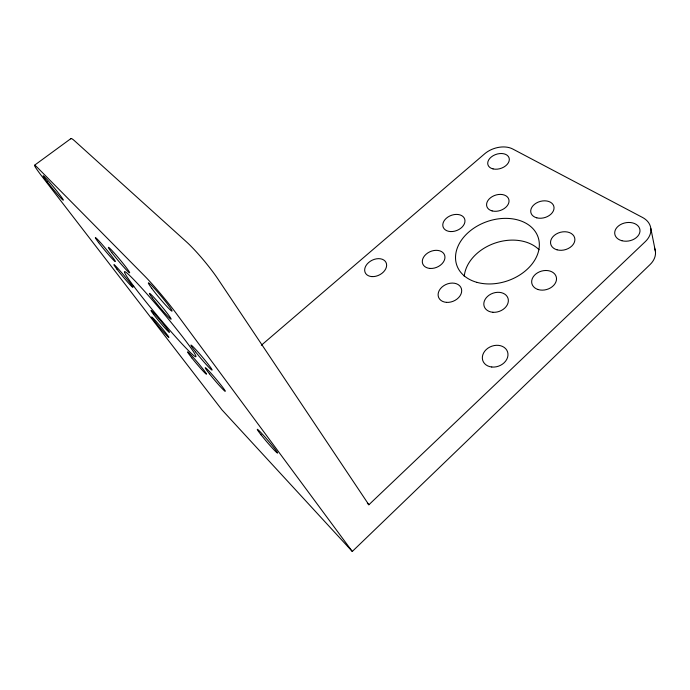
<?xml version="1.0" encoding="UTF-8"?>
<svg xmlns="http://www.w3.org/2000/svg" width="690" height="690" viewBox="0 0 690 690"><rect width="100%" height="100%" fill="white"/><g stroke="black" fill="none" stroke-linecap="round" stroke-linejoin="round"><path stroke-width="1.03" d="M352.28 551.457L176.114 313.234A34.112 2.303 50.1 0 0 144.348 275.698L37.924 168.058A29.325 1.604 50.5 0 0 42.444 177.002L221.973 409.869L352.28 551.457L650.084 264.537A23.098 17.078 -10 0 0 654.422 247.822M367.356 503.243L368.865 504.77L645.314 241.621A23.633 17.112 -10.7 0 0 642.511 217.454L512.808 149.04A20.596 13.731 -18.4 0 0 484.699 153.775L261.338 345.25M34.543 165.229L70.992 138.543M368.865 504.77L217.902 278.95A33.62 3.933 50.3 0 0 186.585 241.974L74.779 141.01A28.954 2.751 51 0 0 70.829 138.906M650.817 228.416L655.422 251.427M464.258 276.371A42.056 31.352 -18.8 0 1 494.368 243.32A42.056 31.352 -18.8 0 1 539.062 249.72M133.722 286.178A55.476 3.165 50 0 0 194.261 355.954A55.476 3.165 50 0 0 152.732 300.547A55.476 3.165 50 0 0 133.722 286.178M152.421 298.14A16.879 1.044 50 0 0 170.68 319.039A16.879 1.044 50 0 0 157.57 301.53A16.879 1.044 50 0 0 152.421 298.14M111.866 252.695A16.534 0.983 50.2 0 0 129.375 272.748A16.534 0.983 50.2 0 0 115.817 254.8A16.534 0.983 50.2 0 0 111.866 252.695M98.67 242.638A15.629 0.88 50.2 0 0 115.092 261.476A15.629 0.88 50.2 0 0 102.042 244.338A15.629 0.88 50.2 0 0 98.67 242.638M117.024 269.29A14.74 0.785 50.1 0 0 132.678 287.264A14.74 0.785 50.1 0 0 120.629 271.498A14.74 0.785 50.1 0 0 117.024 269.29M153.594 314.416A14.361 0.759 50 0 0 169.128 332.278A14.361 0.759 50 0 0 157.941 317.598A14.361 0.759 50 0 0 153.594 314.416M191.751 357.817A14.663 0.794 49.8 0 0 206.491 374.204A14.663 0.794 49.8 0 0 192.855 356.997A14.663 0.794 49.8 0 0 191.751 357.817M209.424 373.79A15.499 0.888 49.7 0 0 225.242 391.325A15.499 0.888 49.7 0 0 211.071 373.359A15.499 0.888 49.7 0 0 209.424 373.79M195.477 351.779A16.431 1 49.8 0 0 212.072 370.09A16.431 1 49.8 0 0 196.866 350.753A16.431 1 49.8 0 0 195.477 351.779M154.034 320.557A13.412 0.664 49.9 0 0 168.541 337.272A13.412 0.664 49.9 0 0 158.088 323.636A13.412 0.664 49.9 0 0 154.034 320.557M260.993 434.743A15.577 0.88 49.5 0 0 277.475 453.071A15.577 0.88 49.5 0 0 263.968 435.882A15.577 0.88 49.5 0 0 260.993 434.743M151.705 288.282A18.406 1.242 50.1 0 0 171.62 311.009A18.406 1.242 50.1 0 0 157.355 291.741A18.406 1.242 50.1 0 0 151.705 288.282M47.17 181.763A15.827 0.863 50.5 0 0 63.256 200.195A15.827 0.863 50.5 0 0 49.275 181.97A15.827 0.863 50.5 0 0 47.17 181.763M557.037 249.815A12.368 9.022 -14.8 0 0 574.882 239.223A12.368 9.022 -14.8 0 0 556.209 234.048A12.368 9.022 -14.8 0 0 557.037 249.815M536.803 217.842A11.903 8.401 -16.1 0 0 554.044 207.699A11.903 8.401 -16.1 0 0 536.285 203.076A11.903 8.401 -16.1 0 0 536.803 217.842M492.134 210.916A11.549 8.03 -18.7 0 0 509.039 201.04A11.549 8.03 -18.7 0 0 492.229 196.607A11.549 8.03 -18.7 0 0 492.134 210.916M450.63 231.573A11.497 8.064 -21.3 0 0 464.698 219.118A11.497 8.064 -21.3 0 0 446.309 218.282A11.497 8.064 -21.3 0 0 450.63 231.573M430.163 268.445A11.773 8.487 -23.1 0 0 444.705 255.455A11.773 8.487 -23.1 0 0 426.023 254.282A11.773 8.487 -23.1 0 0 430.163 268.445M446.421 302.358A12.213 9.134 -22.9 0 0 461.403 288.687A12.213 9.134 -22.9 0 0 441.876 287.161A12.213 9.134 -22.9 0 0 446.421 302.358M492.858 312.268A12.575 9.617 -19.8 0 0 507.961 298.158A12.575 9.617 -19.8 0 0 487.45 296.502A12.575 9.617 -19.8 0 0 492.858 312.268M538.166 289.559A12.644 9.565 -16 0 0 556.519 278.588A12.644 9.565 -16 0 0 537.579 272.791A12.644 9.565 -16 0 0 538.166 289.559M371.858 276.595A11.575 8.202 -26.6 0 0 386.478 263.778A11.575 8.202 -26.6 0 0 368.624 262.545A11.575 8.202 -26.6 0 0 371.858 276.595M491.78 367.011A13.136 10.54 -20.9 0 0 507.573 351.909A13.136 10.54 -20.9 0 0 486.131 349.649A13.136 10.54 -20.9 0 0 491.78 367.011M621.932 240.732A12.756 9.237 -10.7 0 0 639.958 229.96A12.756 9.237 -10.7 0 0 620.146 224.811A12.756 9.237 -10.7 0 0 621.932 240.732M493.065 168.912A11.118 7.409 -18.4 0 0 509.324 159.502A11.118 7.409 -18.4 0 0 493.16 155.69A11.118 7.409 -18.4 0 0 493.065 168.912M477.049 282.382A43.004 31.352 -19.1 0 0 539.339 244.277A43.004 31.352 -19.1 0 0 475.902 226.846A43.004 31.352 -19.1 0 0 477.049 282.382"/></g></svg>
